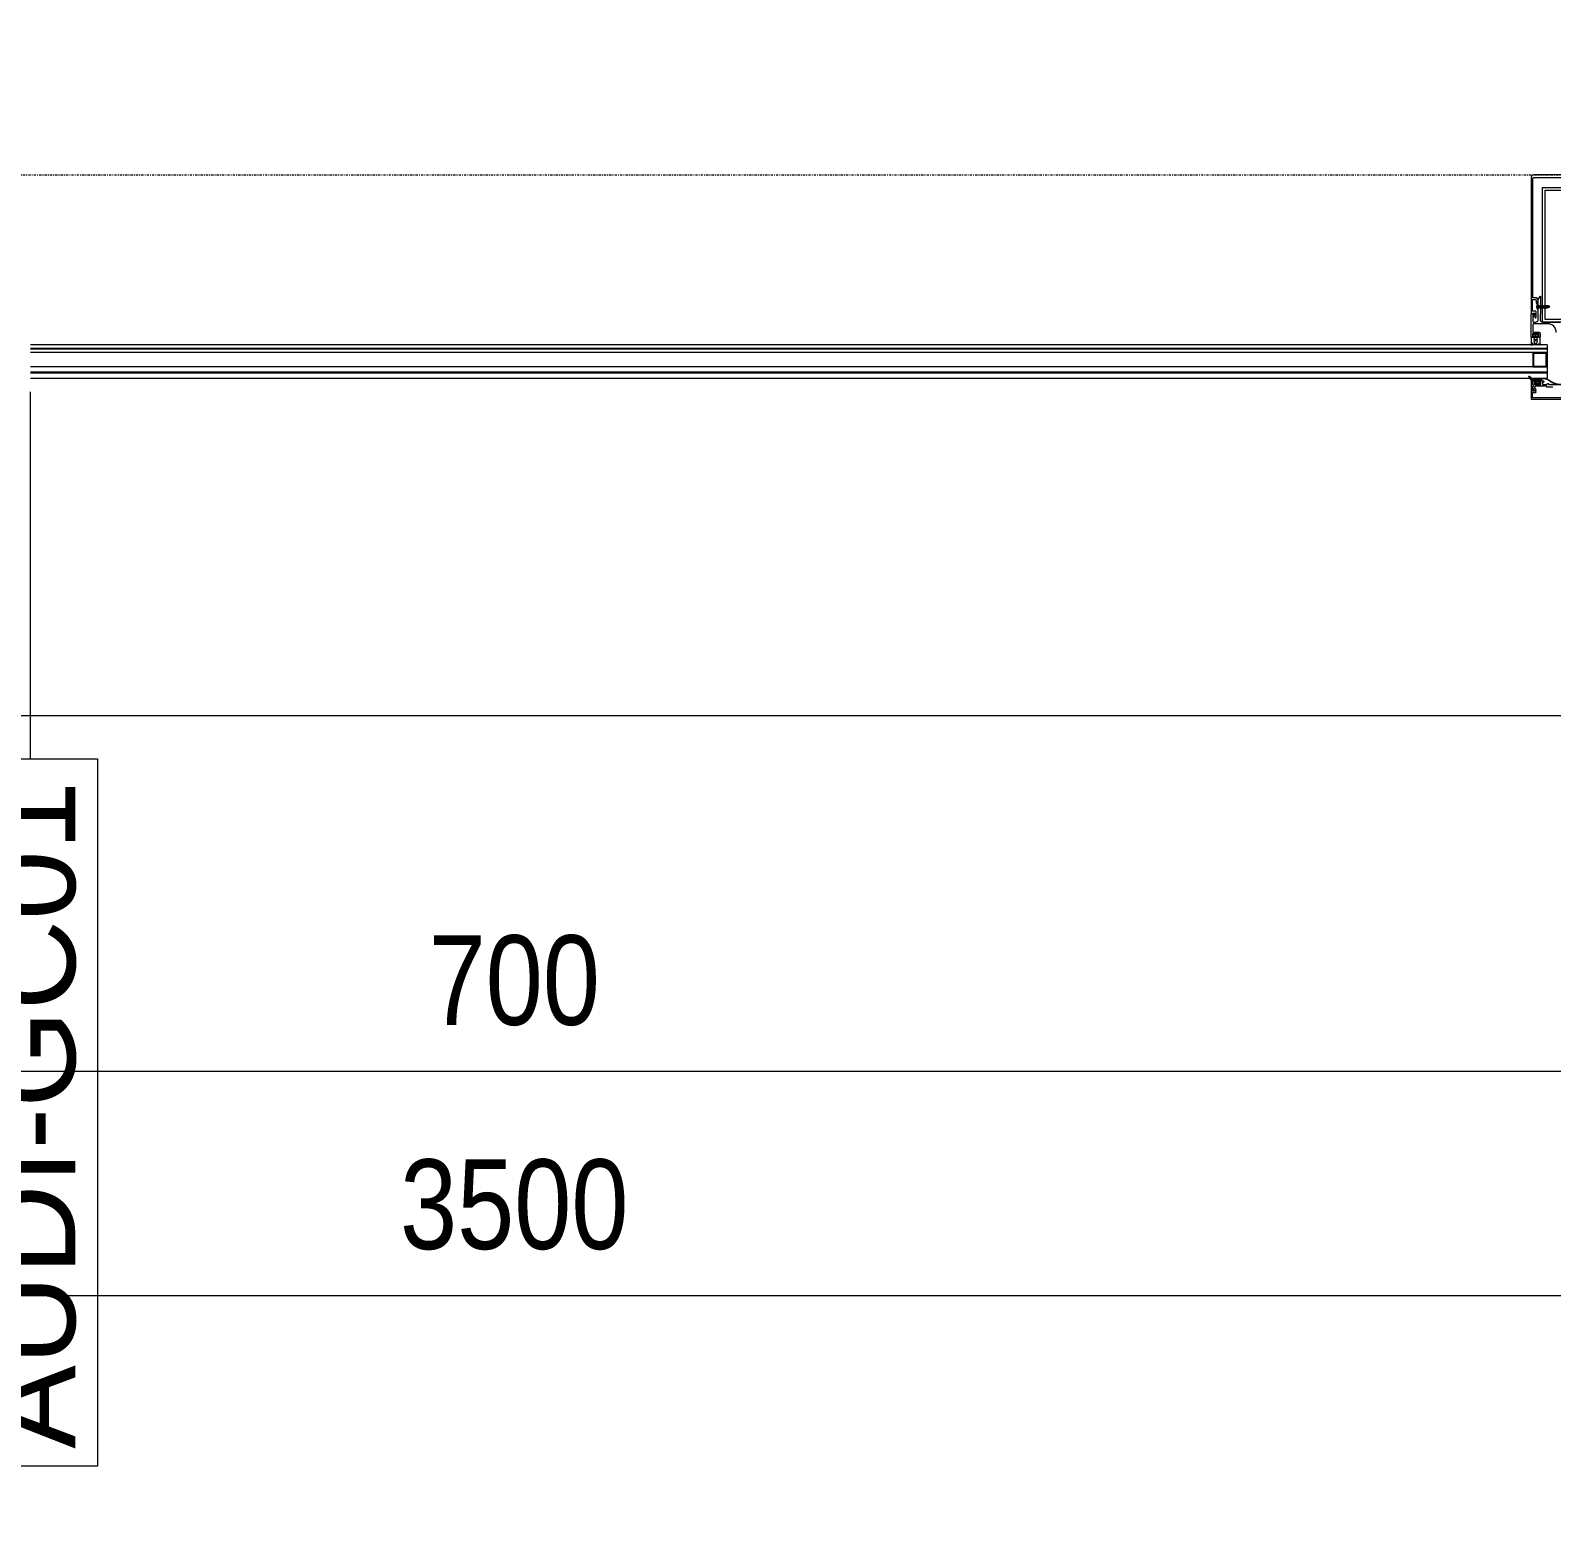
# Model space of a CAD drawing. Extents: x -1439 to 23780, y -1362 to 4476.
# Drawn here: x 8863.5 to 9033.2, y 195 to 361.1 of the extents above; entities that cross this region are included whole.
import ezdxf
from ezdxf.enums import TextEntityAlignment as Align

# ---------------------------------------------------------------- set-up
doc = ezdxf.new("R2010")
doc.units = 0
doc.header["$MEASUREMENT"] = 0
doc.linetypes.add('Audi$0$DASHDOT2', pattern=[0.5, 0.25, -0.125, 0, -0.125])
doc.layers.get('0').update_dxf_attribs({"color": 9, "lineweight": 9})
doc.layers.get('Defpoints').update_dxf_attribs({"color": 9, "lineweight": 9})
for name, color, linetype, lineweight in [('Audi$0$06D', 8, 'Continuous', 9), ('Audi$0$10', 8, 'Continuous', 9), ('Audi$0$15', 8, 'Continuous', 9), ('Audi$0$22', 8, 'Continuous', 9), ('Audi$0$24', 8, 'Audi$0$DASHDOT2', 9), ('Audi$0$25', 8, 'Continuous', 9)]:
    doc.layers.add(name, color=color, linetype=linetype, lineweight=lineweight)
doc.styles.add('Audi$0$Arial', font='arial.ttf', dxfattribs={"height": 2.5})
doc.styles.add('Audi$0$MuuM_TEXT-STANDART', font='ARIALN.TTF')
doc.dimstyles.new('Audi$0$MuuM_DIM50', dxfattribs={"dimscale": 5, "dimtxt": 2, "dimasz": 1, "dimexe": 1, "dimexo": 1, "dimgap": 1, "dimtad": 1, "dimdec": 1, "dimrnd": 0.5, "dimdsep": 46, "dimtxsty": 'Audi$0$MuuM_TEXT-STANDART', "dimblk": 'Audi$0$_ArchTick', "dimcen": 0, "dimdle": 0.15, "dimclrd": 256, "dimclre": 256, "dimclrt": 256, "dimadec": 0, "dimazin": 0, "dimtfac": 5, "dimtdec": 1, "dimtix": 1, "dimtmove": 2, "dimatfit": 3, "dimldrblk": 'Audi$0$_Dot', "dimfxl": 3, "dimfxlon": 1, "dimtolj": 1, "dimlwd": -1, "dimlwe": -1, "dimarcsym": 0})

# ---------------------------------------------------------------- blocks, each defined once
blk = doc.blocks.new('Audi$0$0_wallno')
blk.add_lwpolyline([(-7.84, 1.5), (7.942, 1.5), (7.942, -1.5), (-7.84, -1.5)], close=True)
blk.add_lwpolyline([(7.942, 0), (16.132, 0)])
at = {"style": 'Audi$0$Arial'}
blk.add_attdef('GENISLIK', text='', height=2, dxfattribs=at).set_placement((8.442, 0), align=Align.BOTTOM_LEFT)
blk.add_attdef('DUVARNO', text='', height=2, dxfattribs=at).set_placement((0, 0), align=Align.MIDDLE_CENTER)
blk.add_attdef('YUKSEKLIK', text='', height=2, dxfattribs=at).set_placement((8.442, -0.5), align=Align.TOP_LEFT)
blk = doc.blocks.new('*U532')
at = {"layer": 'Audi$0$10'}
h = blk.add_hatch(dxfattribs=at)
h.set_pattern_fill('LINE', color=256, scale=0.666667, angle=585, style=0)
h.set_pattern_definition([(135, (54.08257, -143.59187), (0.058925565, 0.058925565), [])])
edge = h.paths.add_edge_path()
edge.add_arc((-3.72, -23.02), 0.625, 382.6612, 422.8, ccw=False)
edge.add_arc((-3, -22.7), 0.162, 207.04, 269.8973)
edge.add_line((-3, -22.86), (-2.92, -22.86))
edge.add_line((-2.92, -22.86), (-2.91, -22.86))
edge.add_line((-2.91, -22.86), (-2.9, -22.86))
edge.add_line((-2.9, -22.86), (-2.89, -22.86))
edge.add_line((-2.89, -22.86), (-2.89, -22.86))
edge.add_line((-2.89, -22.86), (-2.88, -22.85))
edge.add_line((-2.88, -22.85), (-2.87, -22.85))
edge.add_line((-2.87, -22.85), (-2.87, -22.84))
edge.add_line((-2.87, -22.84), (-2.86, -22.84))
edge.add_line((-2.86, -22.84), (-2.86, -22.83))
edge.add_line((-2.86, -22.83), (-2.86, -22.81))
edge.add_line((-2.86, -22.81), (-2.86, -22.74))
edge.add_line((-2.86, -22.74), (-2.86, -22.73))
edge.add_line((-2.86, -22.73), (-2.86, -22.73))
edge.add_line((-2.86, -22.73), (-2.86, -22.73))
edge.add_line((-2.86, -22.73), (-2.86, -22.73))
edge.add_line((-2.86, -22.73), (-2.85, -22.72))
edge.add_line((-2.85, -22.72), (-2.85, -22.72))
edge.add_line((-2.85, -22.72), (-2.85, -22.72))
edge.add_line((-2.85, -22.72), (-2.84, -22.72))
edge.add_line((-2.84, -22.72), (-2.84, -22.72))
edge.add_line((-2.84, -22.72), (-2.76, -22.72))
edge.add_line((-2.76, -22.72), (-2.76, -22.72))
edge.add_line((-2.76, -22.72), (-2.75, -22.72))
edge.add_line((-2.75, -22.72), (-2.75, -22.72))
edge.add_line((-2.75, -22.72), (-2.75, -22.72))
edge.add_line((-2.75, -22.72), (-2.74, -22.72))
edge.add_line((-2.74, -22.72), (-2.74, -22.73))
edge.add_line((-2.74, -22.73), (-2.74, -22.73))
edge.add_line((-2.74, -22.73), (-2.74, -22.73))
edge.add_line((-2.74, -22.73), (-2.74, -22.74))
edge.add_line((-2.74, -22.74), (-2.74, -22.81))
edge.add_line((-2.74, -22.81), (-2.74, -22.82))
edge.add_line((-2.74, -22.82), (-2.74, -22.83))
edge.add_line((-2.74, -22.83), (-2.73, -22.84))
edge.add_line((-2.73, -22.84), (-2.73, -22.84))
edge.add_line((-2.73, -22.84), (-2.72, -22.85))
edge.add_line((-2.72, -22.85), (-2.72, -22.85))
edge.add_line((-2.72, -22.85), (-2.71, -22.86))
edge.add_line((-2.71, -22.86), (-2.7, -22.86))
edge.add_line((-2.7, -22.86), (-2.69, -22.86))
edge.add_line((-2.69, -22.86), (-2.68, -22.86))
edge.add_line((-2.68, -22.86), (-2.67, -22.86))
edge.add_line((-2.67, -22.86), (-2.67, -22.86))
edge.add_line((-2.67, -22.86), (-2.66, -22.85))
edge.add_line((-2.66, -22.85), (-2.65, -22.85))
edge.add_line((-2.65, -22.85), (-2.65, -22.84))
edge.add_line((-2.65, -22.84), (-2.64, -22.84))
edge.add_line((-2.64, -22.84), (-2.64, -22.83))
edge.add_line((-2.64, -22.83), (-2.64, -22.81))
edge.add_line((-2.64, -22.81), (-2.64, -22.74))
edge.add_line((-2.64, -22.74), (-2.64, -22.73))
edge.add_line((-2.64, -22.73), (-2.64, -22.73))
edge.add_line((-2.64, -22.73), (-2.64, -22.73))
edge.add_line((-2.64, -22.73), (-2.64, -22.73))
edge.add_line((-2.64, -22.73), (-2.63, -22.72))
edge.add_line((-2.63, -22.72), (-2.63, -22.72))
edge.add_line((-2.63, -22.72), (-2.63, -22.72))
edge.add_line((-2.63, -22.72), (-2.62, -22.72))
edge.add_line((-2.62, -22.72), (-2.62, -22.72))
edge.add_line((-2.62, -22.72), (-2.54, -22.72))
edge.add_line((-2.54, -22.72), (-2.54, -22.72))
edge.add_line((-2.54, -22.72), (-2.53, -22.72))
edge.add_line((-2.53, -22.72), (-2.53, -22.72))
edge.add_line((-2.53, -22.72), (-2.53, -22.72))
edge.add_line((-2.53, -22.72), (-2.52, -22.72))
edge.add_line((-2.52, -22.72), (-2.52, -22.73))
edge.add_line((-2.52, -22.73), (-2.52, -22.73))
edge.add_line((-2.52, -22.73), (-2.52, -22.73))
edge.add_line((-2.52, -22.73), (-2.52, -22.74))
edge.add_line((-2.52, -22.74), (-2.52, -22.81))
edge.add_line((-2.52, -22.81), (-2.52, -22.82))
edge.add_line((-2.52, -22.82), (-2.52, -22.83))
edge.add_line((-2.52, -22.83), (-2.51, -22.84))
edge.add_line((-2.51, -22.84), (-2.51, -22.84))
edge.add_line((-2.51, -22.84), (-2.5, -22.85))
edge.add_line((-2.5, -22.85), (-2.5, -22.85))
edge.add_line((-2.5, -22.85), (-2.49, -22.86))
edge.add_line((-2.49, -22.86), (-2.48, -22.86))
edge.add_line((-2.48, -22.86), (-2.47, -22.86))
edge.add_line((-2.47, -22.86), (-2.46, -22.86))
edge.add_line((-2.46, -22.86), (-2.45, -22.86))
edge.add_line((-2.45, -22.86), (-2.45, -22.86))
edge.add_line((-2.45, -22.86), (-2.44, -22.85))
edge.add_line((-2.44, -22.85), (-2.43, -22.85))
edge.add_line((-2.43, -22.85), (-2.43, -22.84))
edge.add_line((-2.43, -22.84), (-2.42, -22.84))
edge.add_line((-2.42, -22.84), (-2.42, -22.83))
edge.add_line((-2.42, -22.83), (-2.42, -22.81))
edge.add_line((-2.42, -22.81), (-2.42, -22.74))
edge.add_line((-2.42, -22.74), (-2.42, -22.73))
edge.add_line((-2.42, -22.73), (-2.42, -22.73))
edge.add_line((-2.42, -22.73), (-2.42, -22.73))
edge.add_line((-2.42, -22.73), (-2.42, -22.73))
edge.add_line((-2.42, -22.73), (-2.41, -22.72))
edge.add_line((-2.41, -22.72), (-2.41, -22.72))
edge.add_line((-2.41, -22.72), (-2.41, -22.72))
edge.add_line((-2.41, -22.72), (-2.4, -22.72))
edge.add_line((-2.4, -22.72), (-2.4, -22.72))
edge.add_line((-2.4, -22.72), (-2.32, -22.72))
edge.add_line((-2.32, -22.72), (-2.32, -22.72))
edge.add_line((-2.32, -22.72), (-2.31, -22.72))
edge.add_line((-2.31, -22.72), (-2.31, -22.72))
edge.add_line((-2.31, -22.72), (-2.31, -22.72))
edge.add_line((-2.31, -22.72), (-2.3, -22.72))
edge.add_line((-2.3, -22.72), (-2.3, -22.73))
edge.add_line((-2.3, -22.73), (-2.3, -22.73))
edge.add_line((-2.3, -22.73), (-2.3, -22.73))
edge.add_line((-2.3, -22.73), (-2.3, -22.74))
edge.add_line((-2.3, -22.74), (-2.3, -22.81))
edge.add_line((-2.3, -22.81), (-2.3, -22.82))
edge.add_line((-2.3, -22.82), (-2.3, -22.83))
edge.add_line((-2.3, -22.83), (-2.29, -22.84))
edge.add_line((-2.29, -22.84), (-2.29, -22.84))
edge.add_line((-2.29, -22.84), (-2.28, -22.85))
edge.add_line((-2.28, -22.85), (-2.28, -22.85))
edge.add_line((-2.28, -22.85), (-2.27, -22.86))
edge.add_line((-2.27, -22.86), (-2.26, -22.86))
edge.add_line((-2.26, -22.86), (-2.25, -22.86))
edge.add_line((-2.25, -22.86), (-2.24, -22.86))
edge.add_line((-2.24, -22.86), (-2.23, -22.86))
edge.add_line((-2.23, -22.86), (-2.23, -22.86))
edge.add_line((-2.23, -22.86), (-2.22, -22.85))
edge.add_line((-2.22, -22.85), (-2.21, -22.85))
edge.add_line((-2.21, -22.85), (-2.21, -22.84))
edge.add_line((-2.21, -22.84), (-2.2, -22.84))
edge.add_line((-2.2, -22.84), (-2.2, -22.83))
edge.add_line((-2.2, -22.83), (-2.2, -22.81))
edge.add_line((-2.2, -22.81), (-2.2, -22.74))
edge.add_line((-2.2, -22.74), (-2.2, -22.73))
edge.add_line((-2.2, -22.73), (-2.2, -22.73))
edge.add_line((-2.2, -22.73), (-2.2, -22.73))
edge.add_line((-2.2, -22.73), (-2.2, -22.73))
edge.add_line((-2.2, -22.73), (-2.19, -22.72))
edge.add_line((-2.19, -22.72), (-2.19, -22.72))
edge.add_line((-2.19, -22.72), (-2.19, -22.72))
edge.add_line((-2.19, -22.72), (-2.18, -22.72))
edge.add_line((-2.18, -22.72), (-2.18, -22.72))
edge.add_line((-2.18, -22.72), (-2.1, -22.72))
edge.add_line((-2.1, -22.72), (-2.1, -22.72))
edge.add_line((-2.1, -22.72), (-2.09, -22.72))
edge.add_line((-2.09, -22.72), (-2.09, -22.72))
edge.add_line((-2.09, -22.72), (-2.09, -22.72))
edge.add_line((-2.09, -22.72), (-2.08, -22.72))
edge.add_line((-2.08, -22.72), (-2.08, -22.73))
edge.add_line((-2.08, -22.73), (-2.08, -22.73))
edge.add_line((-2.08, -22.73), (-2.08, -22.73))
edge.add_line((-2.08, -22.73), (-2.08, -22.74))
edge.add_line((-2.08, -22.74), (-2.08, -22.99))
edge.add_arc((-2.11, -22.99), 0.03, 270, 360, ccw=False)
edge.add_line((-2.11, -23.02), (-2.29, -23.02))
edge.add_line((-2.29, -23.02), (-2.29, -23.19))
edge.add_line((-2.29, -23.19), (-2.22, -23.21))
edge.add_arc((-2.23, -23.26), 0.05, 327.9606, 435.4015, ccw=False)
edge.add_arc((-2.27, -23.23), 0.1, 296.3878, 327.9606, ccw=False)
edge.add_arc((-2.52, -22.73), 0.663, 243.6122, 296.3878, ccw=False)
edge.add_arc((-2.77, -23.23), 0.1, 212.0394, 243.6122, ccw=False)
edge.add_arc((-2.82, -23.26), 0.05, 104.5985, 212.0394, ccw=False)
edge.add_line((-2.83, -23.21), (-2.75, -23.19))
edge.add_line((-2.75, -23.19), (-2.75, -23.02))
edge.add_line((-2.75, -23.02), (-3.17, -23.02))
edge.add_arc((-3.17, -22.97), 0.05, 193.1598, 270, ccw=False)
edge.add_arc((-3.97, -23.12), 0.763, 370.8798, 411.3382)
edge.add_arc((-3.45, -22.51), 0.0486, 74.5683, 206.9707, ccw=False)
edge = h.paths.add_edge_path(flags=16)
edge.add_arc((-2.62, -23.22), 0.03, 180, 259.176, ccw=False)
edge.add_line((-2.65, -23.22), (-2.65, -23.05))
edge.add_arc((-2.62, -23.05), 0.03, 90, 180, ccw=False)
edge.add_line((-2.62, -23.02), (-2.42, -23.02))
edge.add_arc((-2.42, -23.05), 0.03, 360, 450, ccw=False)
edge.add_line((-2.39, -23.05), (-2.39, -23.22))
edge.add_arc((-2.42, -23.22), 0.03, 280.824, 360, ccw=False)
edge.add_arc((-2.52, -22.69), 0.562, 259.176, 280.824, ccw=False)
for p, q in [((-2.56, -14.43), (-2.45, -14.43)), ((-2.56, -14.98), (-2.45, -14.98)), ((-2.45, -14.98), (-2.45, -14.43)), ((-2.4, -14.85), (-2.45, -14.56)), ((-2.44, -14.56), (-2.45, -14.56)), ((-2.45, -14.69), (-2.42, -14.82)), ((-2.42, -14.82), (-2.45, -14.82)), ((-2.44, -14.56), (-2.39, -14.85)), ((-2.42, -14.59), (-2.44, -14.56)), ((-2.37, -14.59), (-2.42, -14.59)), ((-2.37, -14.82), (-2.42, -14.59)), ((-2.42, -14.82), (-2.4, -14.85)), ((-2.42, -14.82), (-2.4, -14.85)), ((-2.4, -14.85), (-2.39, -14.85)), ((-2.39, -14.85), (-2.37, -14.82)), ((-2.35, -14.56), (-2.37, -14.59)), ((-2.37, -14.59), (-2.33, -14.82)), ((-2.33, -14.82), (-2.37, -14.82)), ((-2.33, -14.59), (-2.35, -14.56)), ((-2.35, -14.56), (-2.35, -14.56)), ((-2.31, -14.85), (-2.35, -14.56)), ((-2.35, -14.56), (-2.3, -14.85)), ((-2.28, -14.59), (-2.33, -14.59)), ((-2.28, -14.82), (-2.33, -14.59)), ((-2.33, -14.82), (-2.31, -14.85)), ((-2.33, -14.82), (-2.31, -14.85)), ((-2.31, -14.85), (-2.3, -14.85)), ((-2.3, -14.85), (-2.28, -14.82)), ((-2.26, -14.56), (-2.28, -14.59)), ((-2.28, -14.59), (-2.23, -14.82)), ((-2.28, -14.82), (-2.23, -14.82)), ((-2.25, -14.56), (-2.26, -14.56)), ((-2.21, -14.85), (-2.26, -14.56)), ((-2.23, -14.59), (-2.25, -14.56)), ((-2.25, -14.56), (-2.2, -14.85)), ((-2.18, -14.82), (-2.23, -14.59)), ((-2.18, -14.59), (-2.23, -14.59)), ((-2.23, -14.82), (-2.21, -14.85)), ((-2.23, -14.82), (-2.21, -14.85)), ((-2.04, -14.82), (-2.23, -14.82)), ((-2.21, -14.85), (-2.2, -14.85)), ((-2.2, -14.85), (-2.18, -14.82)), ((-2.16, -14.56), (-2.18, -14.59)), ((-2.18, -14.59), (-1.99, -14.59)), ((-2.18, -14.59), (-2.13, -14.82)), ((-2.18, -14.82), (-2.13, -14.82)), ((-2.18, -14.82), (-2.13, -14.82)), ((-2.15, -14.56), (-2.16, -14.56)), ((-2.11, -14.85), (-2.16, -14.56)), ((-2.13, -14.59), (-2.15, -14.56)), ((-2.15, -14.56), (-2.11, -14.85)), ((-2.09, -14.82), (-2.13, -14.59)), ((-2.09, -14.59), (-2.13, -14.59)), ((-2.13, -14.82), (-2.11, -14.85)), ((-2.13, -14.82), (-2.11, -14.85)), ((-2.11, -14.85), (-2.09, -14.82)), ((-2.11, -14.85), (-2.11, -14.85)), ((-2.07, -14.56), (-2.09, -14.59)), ((-2.09, -14.59), (-2.04, -14.82)), ((-2.09, -14.82), (-2.04, -14.82)), ((-2.09, -14.82), (-2.04, -14.82)), ((-2.06, -14.56), (-2.07, -14.56)), ((-2.02, -14.85), (-2.07, -14.56)), ((-2.04, -14.59), (-2.06, -14.56)), ((-2.06, -14.56), (-2.01, -14.85)), ((-1.99, -14.82), (-2.04, -14.59)), ((-2.04, -14.82), (-2.02, -14.85)), ((-2.04, -14.82), (-2.02, -14.85)), ((-2.02, -14.85), (-2.01, -14.85)), ((-2.01, -14.85), (-1.99, -14.82)), ((-1.97, -14.56), (-1.99, -14.59)), ((-1.99, -14.59), (-1.94, -14.82)), ((-1.99, -14.82), (-1.94, -14.82)), ((-1.99, -14.82), (-1.94, -14.82)), ((-1.97, -14.56), (-1.96, -14.56)), ((-1.92, -14.85), (-1.97, -14.56)), ((-1.94, -14.59), (-1.96, -14.56)), ((-1.96, -14.56), (-1.91, -14.85)), ((-1.89, -14.59), (-1.94, -14.59)), ((-1.89, -14.82), (-1.94, -14.59)), ((-1.94, -14.82), (-1.92, -14.85)), ((-1.94, -14.82), (-1.92, -14.85)), ((-1.92, -14.85), (-1.91, -14.85)), ((-1.91, -14.85), (-1.89, -14.82)), ((-1.87, -14.56), (-1.89, -14.59)), ((-1.89, -14.59), (-1.84, -14.82)), ((-1.89, -14.82), (-1.84, -14.82)), ((-1.82, -14.85), (-1.87, -14.56)), ((-1.86, -14.56), (-1.87, -14.56)), ((-1.86, -14.56), (-1.82, -14.85)), ((-1.84, -14.59), (-1.86, -14.56)), ((-1.8, -14.82), (-1.84, -14.59)), ((-1.8, -14.59), (-1.84, -14.59)), ((-1.84, -14.82), (-1.82, -14.85)), ((-1.84, -14.82), (-1.82, -14.85)), ((-1.82, -14.85), (-1.8, -14.82)), ((-1.82, -14.85), (-1.82, -14.85)), ((-1.78, -14.56), (-1.8, -14.59)), ((-1.8, -14.59), (-1.75, -14.82)), ((-1.75, -14.82), (-1.8, -14.82)), ((-1.78, -14.56), (-1.77, -14.56)), ((-1.73, -14.85), (-1.78, -14.56)), ((-1.75, -14.59), (-1.77, -14.56)), ((-1.77, -14.56), (-1.72, -14.85)), ((-1.75, -14.59), (-1.7, -14.59)), ((-1.7, -14.82), (-1.75, -14.59)), ((-1.75, -14.82), (-1.73, -14.85)), ((-1.75, -14.82), (-1.73, -14.85)), ((-1.73, -14.85), (-1.72, -14.85)), ((-1.72, -14.85), (-1.7, -14.82)), ((-1.68, -14.56), (-1.7, -14.59)), ((-1.7, -14.59), (-1.65, -14.82)), ((-1.7, -14.82), (-1.65, -14.82)), ((-1.63, -14.85), (-1.68, -14.56)), ((-1.68, -14.56), (-1.67, -14.56)), ((-1.67, -14.56), (-1.62, -14.85)), ((-1.65, -14.59), (-1.67, -14.56)), ((-1.6, -14.82), (-1.65, -14.59)), ((-1.6, -14.59), (-1.65, -14.59)), ((-1.65, -14.82), (-1.63, -14.85)), ((-1.65, -14.82), (-1.63, -14.85)), ((-1.63, -14.85), (-1.62, -14.85)), ((-1.62, -14.85), (-1.6, -14.82)), ((-1.58, -14.56), (-1.6, -14.59)), ((-1.6, -14.59), (-1.55, -14.82)), ((-1.6, -14.82), (-1.55, -14.82)), ((-1.53, -14.85), (-1.58, -14.56)), ((-1.58, -14.56), (-1.57, -14.56)), ((-1.57, -14.56), (-1.53, -14.85)), ((-1.55, -14.59), (-1.57, -14.56)), ((-1.51, -14.82), (-1.55, -14.59)), ((-1.51, -14.59), (-1.55, -14.59)), ((-1.55, -14.82), (-1.53, -14.85)), ((-1.55, -14.82), (-1.53, -14.85)), ((-1.53, -14.85), (-1.51, -14.82)), ((-1.53, -14.85), (-1.53, -14.85)), ((-1.49, -14.56), (-1.51, -14.59)), ((-1.51, -14.82), (-1.46, -14.82)), ((-1.44, -14.85), (-1.49, -14.56)), ((-1.48, -14.56), (-1.49, -14.56)), ((-1.48, -14.56), (-1.43, -14.85)), ((-1.46, -14.59), (-1.48, -14.56)), ((-1.41, -14.82), (-1.46, -14.59)), ((-1.44, -14.59), (-1.46, -14.59)), ((-1.46, -14.82), (-1.44, -14.85)), ((-1.4, -14.61), (-1.44, -14.59)), ((-1.44, -14.85), (-1.43, -14.85)), ((-1.43, -14.85), (-1.41, -14.82)), ((-1.41, -14.81), (-1.18, -14.72)), ((-1.41, -14.82), (-1.41, -14.81)), ((-1.39, -14.59), (-1.4, -14.61)), ((-1.4, -14.61), (-1.31, -14.77)), ((-1.37, -14.66), (-1.39, -14.59)), ((-1.38, -14.59), (-1.39, -14.59)), ((-1.36, -14.62), (-1.38, -14.59)), ((-1.38, -14.59), (-1.36, -14.68)), ((-1.36, -14.68), (-1.37, -14.66)), ((-1.31, -14.77), (-1.36, -14.62)), ((-1.18, -14.7), (-1.36, -14.62)), ((-1.17, -14.71), (-1.18, -14.7)), ((-1.18, -14.72), (-1.17, -14.71)), ((-1.47, -18.95), (-1.47, -22.7))]:
    blk.add_line(p, q, dxfattribs=at)
for points in [[(2.95, 0), (-2.95, 0, 0.414214), (-3.25, -0.3), (-3.25, -15.48, 0.470043), (-3.22, -15.51), (-3.15, -15.51, 0.430327), (-3.05, -15.41), (-2.88, -15.41), (-2.88, -15.69), (-2.95, -15.72, 0.508142), (-2.95, -15.77), (-2.78, -15.92, 0.650971), (-2.7, -15.89), (-2.7, -15.26, 0.414214), (-2.75, -15.21), (-3.1, -15.21), (-3.1, -13.91), (-2.74, -13.91), (-2.67, -14.03), (-2.67, -14.3, 0.414214), (-2.64, -14.33), (-2.6, -14.33, 0.267949), (-2.58, -14.31), (-2.47, -14.13, 0.131652), (-2.47, -14.12), (-2.47, -13.99, 0.131652), (-2.47, -13.97), (-2.62, -13.72, 0.267949), (-2.64, -13.71), (-3.05, -13.71), (-3.05, -0.4, -0.414214), (-2.95, -0.3), (2.95, -0.3)], [(-0.45, -17.56, 0.414214), (-1.4, -16.61), (-2.97, -16.61, 0.414214), (-3.07, -16.71), (-3.07, -17.43, 0.414214), (-2.97, -17.53), (-2.41, -17.53, -0.414214), (-2.25, -17.69), (-2.25, -18.01, -0.414214), (-2.35, -18.11), (-2.45, -18.11, -0.414214), (-2.55, -18.01), (-2.55, -17.99), (-2.4, -17.99), (-2.4, -17.69), (-2.72, -17.69), (-2.75, -17.66), (-2.78, -17.69), (-3.1, -17.69), (-3.1, -17.99), (-2.95, -17.99), (-2.95, -18.01, -0.414214), (-3.05, -18.11), (-3.22, -18.11, -0.414214), (-3.25, -18.08), (-3.25, -16.61), (-3.25, -15.54, -0.414214), (-3.22, -15.51), (-3, -15.51, -0.414214), (-2.9, -15.61), (-2.9, -15.63, -0.414214), (-2.93, -15.66), (-3.07, -15.66), (-3.07, -16.31, 0.414214), (-2.97, -16.41), (-2.75, -16.41, 0.414214), (-2.45, -16.11), (-2.45, -14.74), (-2.42, -14.71), (-2.45, -14.68), (-2.45, -13.89), (-2.26, -13.55, -0.767327), (-2.2, -13.57), (-2.2, -15.5), (-2.25, -15.61), (-2.25, -15.73), (-2.22, -15.75), (-2.25, -15.76), (-2.25, -15.83, -1), (-2.25, -15.89), (-2.25, -15.97, -1), (-2.25, -16.03), (-2.25, -16.11, 0.414214), (-1.95, -16.41), (0, -16.41)], [(-0.83, -23.68), (-1.44, -23.68, -0.198912), (-1.46, -23.67), (-1.55, -23.58), (-2.71, -23.58), (-2.9, -23.68), (-2.74, -23.96, -1), (-2.87, -24.04), (-3.09, -23.66, -0.414214), (-3.08, -23.62), (-2.98, -23.57), (-3.12, -23.07, -0.493145), (-3.05, -22.98), (-2.85, -22.98, -0.414214), (-2.8, -23.03), (-2.8, -23.1, -0.414214), (-2.83, -23.13), (-2.95, -23.13), (-2.88, -23.38), (-2.15, -23.38), (-2.15, -23.13), (-2.27, -23.13, -0.414214), (-2.3, -23.1), (-2.3, -23.03, -0.414214), (-2.25, -22.98), (-1.9, -22.98, -0.414214), (-1.85, -23.03), (-1.85, -23.1, -0.414214), (-1.88, -23.13), (-2, -23.13), (-2, -23.38), (-1.45, -23.38), (-1.45, -23.31, -0.414214), (-1.42, -23.28), (-1.33, -23.28, -0.414214), (-1.3, -23.31), (-1.3, -23.38), (1.3, -23.38)], [(3.25, -22.7), (3.25, -22.75), (2.45, -22.75, 0.10228), (1.16, -23.02, -0.152313), (0, -23.38, -0.152313), (-1.16, -23.02, 0.159108), (-1.84, -22.75), (-3.02, -22.75), (-3.02, -22.7), (-1.84, -22.7, -0.158967), (-1.13, -22.98, 0.152054), (0, -23.33, 0.152944), (1.13, -22.98, -0.10266), (2.45, -22.7), (3.25, -22.7)]]:
    blk.add_lwpolyline(points, format="xyb", dxfattribs=at)
for points in [[(-2, -1.41), (2, -1.41), (2, -16.41), (-2, -16.41)], [(-1.7, -1.71), (1.7, -1.71), (1.7, -16.11), (-1.7, -16.11)], [(-1.47, -21.42), (-1.47, -19.82), (-3.07, -19.82), (-3.07, -21.42)], [(-1.57, -21.32), (-1.57, -19.92), (-2.97, -19.92), (-2.97, -21.32)]]:
    blk.add_lwpolyline(points, close=True, dxfattribs=at)
for points in [[(-2.65, -14.67), (-2.63, -14.7), (-2.63, -14.71), (-2.65, -14.74)], [(-1.51, -14.59), (-1.46, -14.82)]]:
    blk.add_lwpolyline(points, dxfattribs=at)
for points in [[(-2.47, -18.13, -0.414214), (-2.57, -18.03), (-2.57, -17.97), (-2.45, -17.97), (-2.45, -17.87, 0.333333), (-3.05, -17.87), (-3.05, -17.97), (-2.93, -17.97), (-2.93, -18.03, -0.414214), (-3.03, -18.13), (-3.25, -18.13), (-3.25, -18.78), (-3.21, -18.78, 0.307685), (-3.15, -18.74, -1.128702), (-3.09, -18.77, -0.201212), (-3.25, -18.88, 0.978531), (-3.25, -18.98, 0.1613), (-3.04, -18.86, -0.307572), (-3.02, -18.86), (-2.83, -18.97, 0.8391), (-2.81, -18.95), (-2.89, -18.86, -0.8391), (-2.87, -18.83), (-2.61, -18.97, 0.8391), (-2.59, -18.95), (-2.67, -18.86, -0.8391), (-2.65, -18.83), (-2.39, -18.97, 0.8391), (-2.37, -18.95), (-2.45, -18.86, -0.8391), (-2.43, -18.83), (-2.17, -18.97, 0.8391), (-2.15, -18.95), (-2.23, -18.86, -0.176327), (-2.25, -18.8), (-2.25, -18.13)], [(-2.67, -18.13), (-2.67, -17.9, 0.375047), (-2.7, -17.87, 0.067879), (-2.8, -17.87, 0.375047), (-2.83, -17.9), (-2.83, -18.13, -0.298217), (-2.89, -18.22, 0.298217), (-2.95, -18.31), (-2.95, -18.34, 0.414214), (-2.92, -18.37), (-2.58, -18.37, 0.414214), (-2.55, -18.34), (-2.55, -18.31, 0.298217), (-2.61, -18.22, -0.298217)], [(-2.95, -18.55), (-2.95, -18.58, 1), (-2.55, -18.58), (-2.55, -18.55, 0.414214), (-2.58, -18.52), (-2.92, -18.52, 0.414214)], [(-3.44, -22.46, -0.176952), (-3.15, -22.78, 0.281357), (-3, -22.86), (-2.92, -22.86), (-2.91, -22.86), (-2.9, -22.86), (-2.89, -22.86), (-2.89, -22.86), (-2.88, -22.85), (-2.87, -22.85), (-2.87, -22.84), (-2.86, -22.84), (-2.86, -22.83), (-2.86, -22.81), (-2.86, -22.74), (-2.86, -22.73), (-2.86, -22.73), (-2.86, -22.73), (-2.86, -22.73), (-2.85, -22.72), (-2.85, -22.72), (-2.85, -22.72), (-2.84, -22.72), (-2.84, -22.72), (-2.76, -22.72), (-2.76, -22.72), (-2.75, -22.72), (-2.75, -22.72), (-2.75, -22.72), (-2.74, -22.72), (-2.74, -22.73), (-2.74, -22.73), (-2.74, -22.73), (-2.74, -22.74), (-2.74, -22.81), (-2.74, -22.82), (-2.74, -22.83), (-2.73, -22.84), (-2.73, -22.84), (-2.72, -22.85), (-2.72, -22.85), (-2.71, -22.86), (-2.7, -22.86), (-2.69, -22.86), (-2.68, -22.86), (-2.67, -22.86), (-2.67, -22.86), (-2.66, -22.85), (-2.65, -22.85), (-2.65, -22.84), (-2.64, -22.84), (-2.64, -22.83), (-2.64, -22.81), (-2.64, -22.74), (-2.64, -22.73), (-2.64, -22.73), (-2.64, -22.73), (-2.64, -22.73), (-2.63, -22.72), (-2.63, -22.72), (-2.63, -22.72), (-2.62, -22.72), (-2.62, -22.72), (-2.54, -22.72), (-2.54, -22.72), (-2.53, -22.72), (-2.53, -22.72), (-2.53, -22.72), (-2.52, -22.72), (-2.52, -22.73), (-2.52, -22.73), (-2.52, -22.73), (-2.52, -22.74), (-2.52, -22.81), (-2.52, -22.82), (-2.52, -22.83), (-2.51, -22.84), (-2.51, -22.84), (-2.5, -22.85), (-2.5, -22.85), (-2.49, -22.86), (-2.48, -22.86), (-2.47, -22.86), (-2.46, -22.86), (-2.45, -22.86), (-2.45, -22.86), (-2.44, -22.85), (-2.43, -22.85), (-2.43, -22.84), (-2.42, -22.84), (-2.42, -22.83), (-2.42, -22.81), (-2.42, -22.74), (-2.42, -22.73), (-2.42, -22.73), (-2.42, -22.73), (-2.42, -22.73), (-2.41, -22.72), (-2.41, -22.72), (-2.41, -22.72), (-2.4, -22.72), (-2.4, -22.72), (-2.32, -22.72), (-2.32, -22.72), (-2.31, -22.72), (-2.31, -22.72), (-2.31, -22.72), (-2.3, -22.72), (-2.3, -22.73), (-2.3, -22.73), (-2.3, -22.73), (-2.3, -22.74), (-2.3, -22.81), (-2.3, -22.82), (-2.3, -22.83), (-2.29, -22.84), (-2.29, -22.84), (-2.28, -22.85), (-2.28, -22.85), (-2.27, -22.86), (-2.26, -22.86), (-2.25, -22.86), (-2.24, -22.86), (-2.23, -22.86), (-2.23, -22.86), (-2.22, -22.85), (-2.21, -22.85), (-2.21, -22.84), (-2.2, -22.84), (-2.2, -22.83), (-2.2, -22.81), (-2.2, -22.74), (-2.2, -22.73), (-2.2, -22.73), (-2.2, -22.73), (-2.2, -22.73), (-2.19, -22.72), (-2.19, -22.72), (-2.19, -22.72), (-2.18, -22.72), (-2.18, -22.72), (-2.1, -22.72), (-2.1, -22.72), (-2.09, -22.72), (-2.09, -22.72), (-2.09, -22.72), (-2.08, -22.72), (-2.08, -22.73), (-2.08, -22.73), (-2.08, -22.73), (-2.08, -22.74), (-2.08, -22.99, -0.414214), (-2.11, -23.02), (-2.29, -23.02), (-2.29, -23.19), (-2.22, -23.21, -0.506456), (-2.19, -23.28, -0.13864), (-2.23, -23.32, -0.234436), (-2.82, -23.32, -0.13864), (-2.86, -23.28, -0.506456), (-2.83, -23.21), (-2.75, -23.19), (-2.75, -23.02), (-3.17, -23.02, -0.348434), (-3.22, -22.98, 0.17839), (-3.49, -22.53, -0.651907)], [(-3.1, -24.85), (-3.1, -24.28), (-2.78, -24.28, 1), (-2.78, -24.13), (-3.1, -24.13), (-3.1, -23.65), (-3.02, -23.6, 0.339454), (-3, -23.57), (-3.14, -23.04, 0.876976), (-3.25, -23.05), (-3.25, -25), (3.25, -25), (3.25, -23.05, 0.876976), (3.14, -23.04), (3, -23.57, 0.339454), (3.02, -23.6), (3.1, -23.65), (3.1, -24.13), (2.78, -24.13, 1), (2.78, -24.28), (3.1, -24.28), (3.1, -24.85)], [(-2.63, -23.27, -0.359904), (-2.65, -23.24), (-2.65, -23.07, -0.414214), (-2.62, -23.04), (-2.42, -23.04, -0.414214), (-2.39, -23.07), (-2.39, -23.24, -0.359904), (-2.42, -23.27, -0.094739)], [(-2.63, -23.27, -0.359904), (-2.65, -23.24), (-2.65, -23.07, -0.414214), (-2.62, -23.04), (-2.42, -23.04, -0.414214), (-2.39, -23.07), (-2.39, -23.24, -0.359904), (-2.42, -23.27, -0.094739)]]:
    blk.add_lwpolyline(points, format="xyb", close=True, dxfattribs=at)
for centre, start, end in [((-2.13, -14.73), 144.7573, 172.4905), ((-2.13, -14.68), 187.5095, 215.2427)]:
    blk.add_arc(centre, 0.521, start, end, dxfattribs=at)
at = {"layer": 'Audi$0$15'}
for p, q in [((-1.47, -18.95), (-170.63, -18.95)), ((-1.47, -19.35), (-170.63, -19.35)), ((-1.47, -19.42), (-170.63, -19.42)), ((-1.47, -19.82), (-170.63, -19.82)), ((-1.47, -21.42), (-170.63, -21.42)), ((-1.47, -22.02), (-170.63, -22.02)), ((-1.47, -22.1), (-170.63, -22.1)), ((-1.47, -22.7), (-170.63, -22.7))]:
    blk.add_line(p, q, dxfattribs=at)
blk = doc.blocks.new('Audi$0$_ArchTick')
at = {"color": 0, "linetype": 'ByBlock', "const_width": 0.15}
blk.add_lwpolyline([(-0.5, -0.5), (0.5, 0.5)], dxfattribs=at)
blk = doc.blocks.new('*D601')
at = {"layer": 'Audi$0$25', "transparency": 16777216}
for p, q in [((7167.5, 205), (7167.5, 225)), ((10667.5, 205), (10667.5, 225)), ((7166.75, 220), (10668.25, 220))]:
    blk.add_line(p, q, dxfattribs=at)
at = {"layer": 'Defpoints', "color": 0, "transparency": 16777216}
for p in [(10667.5, 220), (7167.5, 195), (10667.5, 195)]:
    blk.add_point(p, dxfattribs=at)
at = {"layer": 'Audi$0$25', "transparency": 16777216, "xscale": 5, "yscale": 5, "zscale": 5, "rotation": 180}
blk.add_blockref('Audi$0$_ArchTick', (7167.5, 220), dxfattribs=at)
at = {"layer": 'Audi$0$25', "transparency": 16777216, "xscale": 5, "yscale": 5, "zscale": 5}
blk.add_blockref('Audi$0$_ArchTick', (10667.5, 220), dxfattribs=at)
at = {"layer": 'Audi$0$25', "transparency": 16777216, "insert": (8917.5, 230.11), "char_height": 10, "attachment_point": 5, "style": 'Audi$0$MuuM_TEXT-STANDART'}
blk.add_mtext('\\A1;3500', dxfattribs=at)
blk = doc.blocks.new('Audi$0$_Dot')
at = {"color": 0, "linetype": 'ByBlock', "lineweight": -2}
blk.add_line((-0.5, 0), (-1, 0), dxfattribs=at)
at = {"color": 0, "linetype": 'ByBlock', "const_width": 0.5}
blk.add_lwpolyline([(-0.25, 0, 1), (0.25, 0, 1)], format="xyb", close=True, dxfattribs=at)
blk = doc.blocks.new('*D618')
at = {"layer": 'Audi$0$25', "transparency": 16777216}
for p, q in [((8567.5, 230), (8567.5, 250)), ((9267.5, 230), (9267.5, 250)), ((9268.25, 245), (8566.75, 245))]:
    blk.add_line(p, q, dxfattribs=at)
at = {"layer": 'Defpoints', "color": 0, "transparency": 16777216}
for p in [(8567.5, 245), (8567.5, 195), (9267.5, 195)]:
    blk.add_point(p, dxfattribs=at)
at = {"layer": 'Audi$0$25', "transparency": 16777216, "xscale": 5, "yscale": 5, "zscale": 5, "rotation": 180}
blk.add_blockref('Audi$0$_ArchTick', (8567.5, 245), dxfattribs=at)
at = {"layer": 'Audi$0$25', "transparency": 16777216, "xscale": 5, "yscale": 5, "zscale": 5}
blk.add_blockref('Audi$0$_ArchTick', (9267.5, 245), dxfattribs=at)
at = {"layer": 'Audi$0$25', "transparency": 16777216, "insert": (8917.5, 255.11), "char_height": 10, "attachment_point": 5, "style": 'Audi$0$MuuM_TEXT-STANDART'}
blk.add_mtext('\\A1;700', dxfattribs=at)

msp = doc.modelspace()

# ---------------------------------------------------------------- linework, layer by layer
at = {"layer": 'Audi$0$06D'}
msp.add_lwpolyline([(7067.2, 861.68), (7067.2, 284.7), (9765.58, 284.7)], dxfattribs=at)
at = {"layer": 'Audi$0$24'}
msp.add_lwpolyline([(6827.5, 345), (11027.5, 345)], dxfattribs=at)

# ---------------------------------------------------------------- block references
at = {"layer": 'Audi$0$10'}
msp.add_blockref('*U532', (9034.17, 345), dxfattribs=at)
at = {"layer": 'Audi$0$22'}
ref = msp.add_blockref('Audi$0$0_wallno', (8863.53, 240.16), dxfattribs=dict(at, xscale=5, yscale=5, zscale=5, rotation=90))
ref.add_attrib('DUVARNO', 'AUDI-GC01', dxfattribs={"layer": '0', "height": 10, "rotation": 90, "style": 'Audi$0$Arial'}).set_placement((8863.53, 240.16), align=Align.MIDDLE_CENTER)

# ---------------------------------------------------------------- dimensions: what is measured, and where the dimension line sits
at = {"layer": 'Audi$0$25'}
for base, p1, p2, picture, middle in [((8567.5, 245), (9267.5, 195), (8567.5, 195), '*D618', (8917.5, 255.11)), ((10667.5, 220), (7167.5, 195), (10667.5, 195), '*D601', (8917.5, 230.11))]:
    dim = msp.add_linear_dim(base=base, p1=p1, p2=p2, dimstyle='Audi$0$MuuM_DIM50', dxfattribs=at)
    dim.commit()
    dim.dimension.update_dxf_attribs({"geometry": picture, "text_midpoint": middle})

doc.saveas('drawing.dxf')
